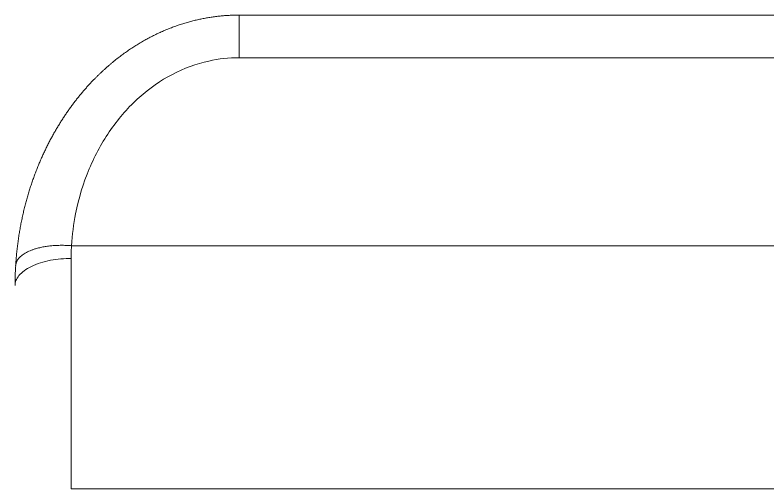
# Model space of a CAD drawing. Extents: x 19821 to 22981, y -91 to 2224.
# Drawn here: x 20530.04 to 20537.35, y 528.38 to 532.97 of the extents above; entities that cross this region are included whole.
import ezdxf

# ---------------------------------------------------------------- set-up
doc = ezdxf.new("R2010")
doc.units = 0
doc.header["$LTSCALE"] = 10
doc.header["$MEASUREMENT"] = 0
doc.layers.add('1', color=7, linetype='CONTINUOUS')

msp = doc.modelspace()

# ---------------------------------------------------------------- linework, layer by layer
at = {"layer": '1', "color": 7, "linetype": 'Continuous', "lineweight": 18}
msp.add_line((20544.4605, 532.9747), (20532.2149, 532.9747), dxfattribs=at)
at = {"layer": '1', "color": 7, "linetype": 'Continuous', "lineweight": 13}
for p, q in [((20532.2149, 532.5611), (20544.4605, 532.5611)), ((20546.0771, 530.7367), (20530.5888, 530.7367)), ((20530.5845, 528.3757), (20546.0771, 528.3757))]:
    msp.add_line(p, q, dxfattribs=at)
at = {"layer": '1', "color": 7, "linetype": 'Continuous', "lineweight": 18}
for points, knots in [([(20532.2149, 532.9747), (20532.2077, 532.9747), (20532.1933, 532.9746), (20532.1717, 532.9742), (20532.15, 532.9736), (20532.1283, 532.9726), (20532.1066, 532.9715), (20532.0848, 532.97), (20532.0629, 532.9683), (20532.0411, 532.9663), (20532.0192, 532.9641), (20531.9973, 532.9615), (20531.9753, 532.9587), (20531.9533, 532.9557), (20531.9313, 532.9523), (20531.9093, 532.9487), (20531.8873, 532.9448), (20531.8653, 532.9406), (20531.8432, 532.9361), (20531.8212, 532.9314), (20531.7991, 532.9263), (20531.7771, 532.921), (20531.755, 532.9154), (20531.733, 532.9095), (20531.711, 532.9033), (20531.689, 532.8968), (20531.667, 532.89), (20531.645, 532.883), (20531.623, 532.8756), (20531.6011, 532.868), (20531.5792, 532.86), (20531.5573, 532.8518), (20531.5355, 532.8433), (20531.5137, 532.8345), (20531.492, 532.8254), (20531.4702, 532.816), (20531.4486, 532.8063), (20531.427, 532.7963), (20531.4054, 532.786), (20531.3839, 532.7754), (20531.3624, 532.7645), (20531.341, 532.7534), (20531.3197, 532.7419), (20531.2985, 532.7301), (20531.2773, 532.7181), (20531.2562, 532.7057), (20531.2352, 532.6931), (20531.2142, 532.6801), (20531.1933, 532.6669), (20531.1726, 532.6533), (20531.1519, 532.6395), (20531.1313, 532.6254), (20531.1108, 532.611), (20531.0904, 532.5963), (20531.0701, 532.5813), (20531.0499, 532.566), (20531.0299, 532.5505), (20531.0099, 532.5346), (20530.9901, 532.5185), (20530.9703, 532.502), (20530.9507, 532.4853), (20530.9313, 532.4683), (20530.9119, 532.451), (20530.8927, 532.4335), (20530.8737, 532.4156), (20530.8547, 532.3975), (20530.8359, 532.3791), (20530.8153, 532.3584), (20530.7929, 532.3354), (20530.7687, 532.3097), (20530.7446, 532.2834), (20530.7207, 532.2565), (20530.6969, 532.2289), (20530.6732, 532.2006), (20530.6498, 532.1717), (20530.6265, 532.1421), (20530.6035, 532.1119), (20530.5806, 532.0809), (20530.5581, 532.0494), (20530.5357, 532.0171), (20530.5137, 531.9842), (20530.4919, 531.9506), (20530.4704, 531.9163), (20530.4493, 531.8814), (20530.4285, 531.8458), (20530.408, 531.8095), (20530.3879, 531.7725), (20530.3682, 531.7349), (20530.3489, 531.6967), (20530.33, 531.6577), (20530.3115, 531.6181), (20530.2935, 531.5779), (20530.2759, 531.537), (20530.2589, 531.4955), (20530.2423, 531.4534), (20530.2263, 531.4106), (20530.2108, 531.3672), (20530.1958, 531.3231), (20530.1815, 531.2785), (20530.1677, 531.2332), (20530.1545, 531.1874), (20530.1419, 531.141), (20530.13, 531.094), (20530.1188, 531.0464), (20530.1082, 530.9983), (20530.0984, 530.9496), (20530.0892, 530.9004), (20530.0808, 530.8506), (20530.0731, 530.8004), (20530.0662, 530.7496), (20530.0601, 530.6984), (20530.0548, 530.6468), (20530.0503, 530.5947), (20530.048, 530.5598), (20530.0468, 530.5422)], [0, 0, 0, 0, 0.005874, 0.011763, 0.017667, 0.023587, 0.029522, 0.035473, 0.041441, 0.047424, 0.053424, 0.05944, 0.065474, 0.071524, 0.077591, 0.083676, 0.089779, 0.095899, 0.102037, 0.108193, 0.114368, 0.120562, 0.126774, 0.133006, 0.139258, 0.145531, 0.151823, 0.158137, 0.164472, 0.170828, 0.177206, 0.183606, 0.190028, 0.196473, 0.202941, 0.209433, 0.215947, 0.222486, 0.229048, 0.235635, 0.242246, 0.248882, 0.255542, 0.262229, 0.26894, 0.275678, 0.282441, 0.289231, 0.296048, 0.302891, 0.309761, 0.316658, 0.323583, 0.330535, 0.337514, 0.344522, 0.351557, 0.35862, 0.365711, 0.372831, 0.379979, 0.387154, 0.394359, 0.401592, 0.408853, 0.416143, 0.423462, 0.430811, 0.440527, 0.450357, 0.460302, 0.470363, 0.48054, 0.490834, 0.501246, 0.511775, 0.522422, 0.533187, 0.544071, 0.555074, 0.566196, 0.577438, 0.5888, 0.600282, 0.611885, 0.623609, 0.635453, 0.647419, 0.659505, 0.671713, 0.68404, 0.696488, 0.709056, 0.721743, 0.73455, 0.747475, 0.76052, 0.773684, 0.786967, 0.800368, 0.813887, 0.827524, 0.841277, 0.855147, 0.869133, 0.883234, 0.897448, 0.911774, 0.926212, 0.940759, 0.955413, 0.970172, 0.985035, 1, 1, 1, 1]), ([(20530.5888, 530.7367), (20530.587, 530.7103), (20530.585, 530.669), (20530.5845, 530.6278), (20530.5845, 530.613)], [0, 0, 0, 0, 0.637666, 1, 1, 1, 1]), ([(20530.041, 530.3497), (20530.041, 530.359), (20530.0411, 530.3776), (20530.0415, 530.4055), (20530.0421, 530.4331), (20530.0429, 530.4607), (20530.044, 530.488), (20530.0453, 530.5152), (20530.0464, 530.5332), (20530.0469, 530.5422)], [0, 0, 0, 0, 0.145761, 0.290604, 0.434496, 0.57741, 0.719317, 0.860189, 1, 1, 1, 1])]:
    msp.add_open_spline(points, degree=3, knots=knots, dxfattribs=at)
at = {"layer": '1', "color": 7, "linetype": 'Continuous', "lineweight": 13}
for points, weights in [([(20532.2149, 532.5611), (20532.2149, 532.8136), (20532.2149, 532.9746), (20532.2149, 532.9747)], [1.16506064187, 0.997292877278, 0.957414577358, 1.04542574211]), ([(20530.0468, 530.5422), (20530.0553, 530.6806), (20530.278, 530.7605), (20530.5888, 530.7367)], [1.16507525966, 0.944980566908, 0.944974913592, 1.16505829971])]:
    msp.add_rational_spline(points, weights, degree=3, dxfattribs=at)
for points, knots in [([(20532.2149, 532.5611), (20532.1159, 532.5611), (20531.8929, 532.5365), (20531.5587, 532.4133), (20531.2334, 532.1861), (20530.9569, 531.8725), (20530.7456, 531.4868), (20530.628, 531.0977), (20530.5952, 530.8411), (20530.5888, 530.7367)], [0, 0, 0, 0, 0.118223, 0.265931, 0.416526, 0.570785, 0.728957, 0.890174, 1, 1, 1, 1]), ([(20530.5845, 530.6129), (20530.5524, 530.6129), (20530.5191, 530.6116), (20530.4519, 530.6056), (20530.4179, 530.6009), (20530.3176, 530.5815), (20530.2531, 530.5615), (20530.1473, 530.5102), (20530.1059, 530.479), (20530.0658, 530.4304), (20530.0563, 530.414), (20530.0439, 530.3814), (20530.041, 530.3653), (20530.041, 530.3497)], [0, 0, 0, 0, 0.125, 0.125, 0.25, 0.25, 0.5, 0.5, 0.75, 0.75, 0.875, 0.875, 1, 1, 1, 1])]:
    msp.add_open_spline(points, degree=3, knots=knots, dxfattribs=at)
msp.add_open_spline([(20530.5845, 530.613), (20530.5845, 530.4762), (20530.5845, 530.2096), (20530.5845, 529.8353), (20530.5845, 529.4915), (20530.5845, 529.1825), (20530.5845, 528.9124), (20530.5845, 528.6847), (20530.5845, 528.5023), (20530.5845, 528.4124), (20530.5845, 528.3757)], degree=3, dxfattribs=at)

doc.saveas('drawing.dxf')
